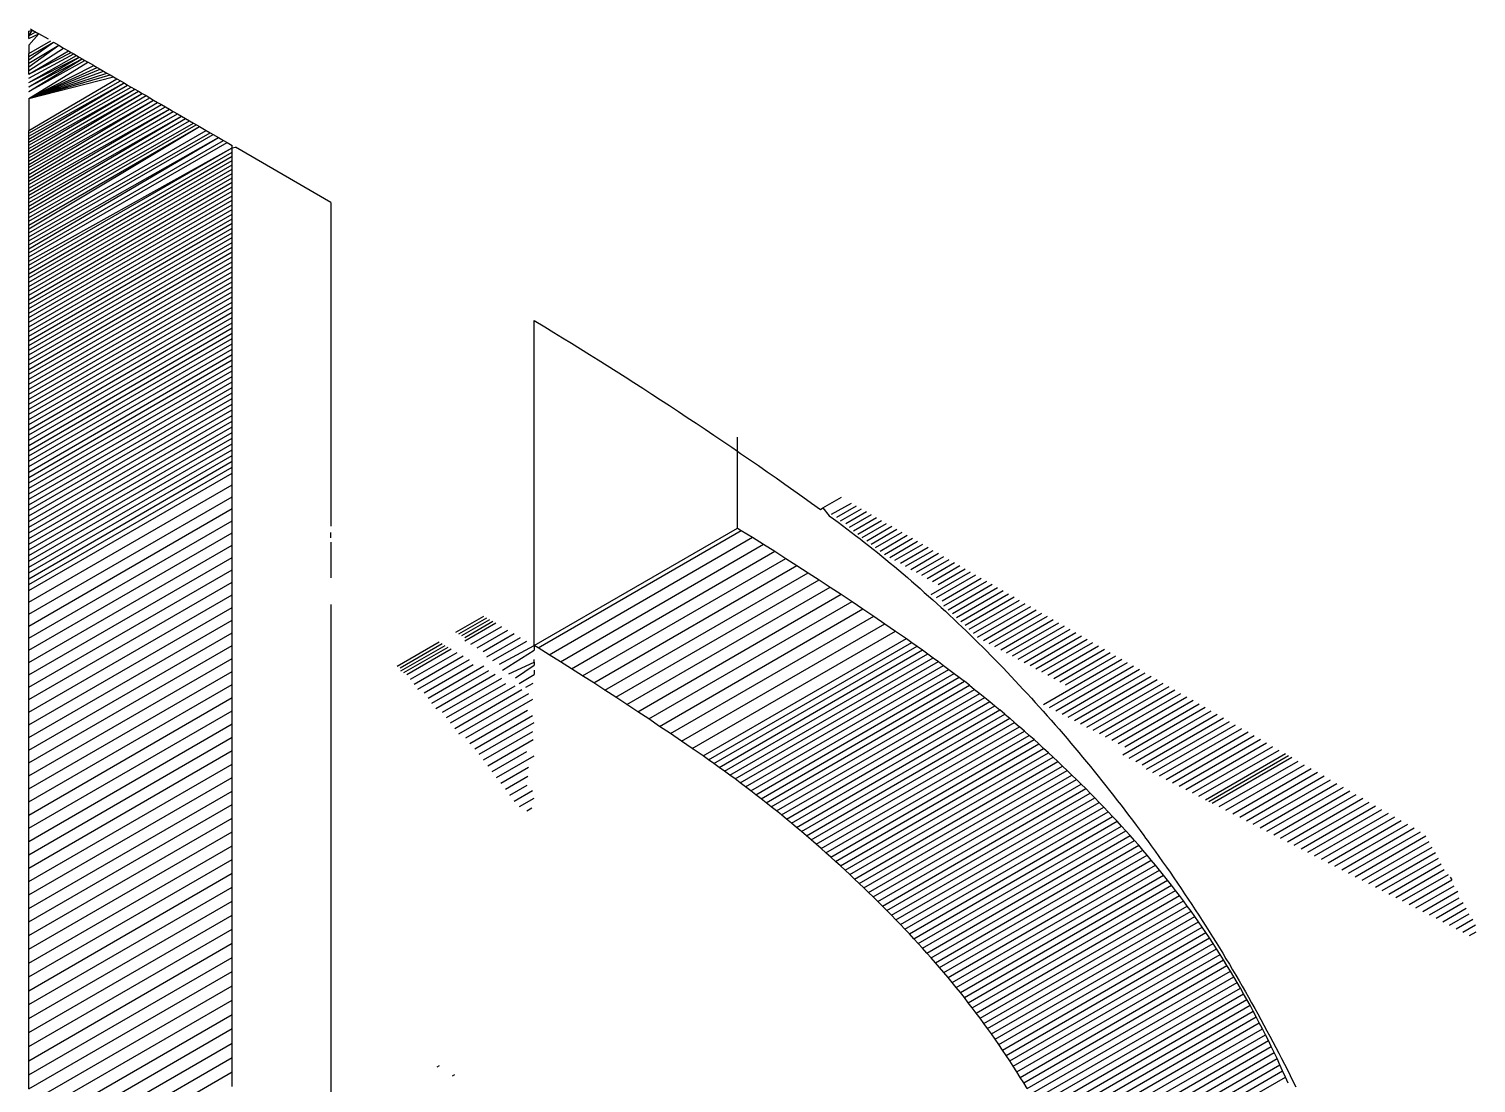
# Model space of a CAD drawing. Header units: millimetres. Extents: x 153 to 4750, y 92 to 3343.
# Drawn here: x 3663.98 to 3679.08, y 2617.83 to 2628.83 of the extents above; entities that cross this region are included whole.
import ezdxf

# ---------------------------------------------------------------- set-up
doc = ezdxf.new("R2010")
doc.units = ezdxf.units.MM

msp = doc.modelspace()

# ---------------------------------------------------------------- linework, layer by layer
for p, q in [((3663.976, 2628.806), (3664.015, 2628.815)), ((3663.976, 2628.756), (3664.015, 2628.815)), ((3663.993, 2628.828), (3664.015, 2628.815)), ((3664.015, 2628.815), (3664.079, 2628.778)), ((3663.976, 2628.756), (3663.976, 2628.806)), ((3663.976, 2628.756), (3664.047, 2628.797)), ((3663.976, 2628.728), (3664.079, 2628.778)), ((3663.976, 2628.658), (3664.079, 2628.778)), ((3663.976, 2628.728), (3663.976, 2628.756)), ((3663.976, 2628.573), (3664.205, 2628.705)), ((3663.976, 2628.541), (3664.232, 2628.689)), ((3663.976, 2628.507), (3664.232, 2628.689)), ((3664.179, 2628.72), (3664.079, 2628.778)), ((3664.232, 2628.689), (3664.289, 2628.657)), ((3663.976, 2628.658), (3663.976, 2628.573)), ((3663.976, 2628.472), (3664.289, 2628.657)), ((3663.976, 2628.434), (3664.289, 2628.657)), ((3663.976, 2628.396), (3664.338, 2628.629)), ((3663.976, 2628.355), (3664.389, 2628.599)), ((3663.976, 2628.355), (3664.416, 2628.583)), ((3663.976, 2628.541), (3663.976, 2628.573)), ((3663.976, 2628.313), (3664.444, 2628.567)), ((3663.976, 2628.269), (3664.472, 2628.551)), ((3663.976, 2628.507), (3663.976, 2628.541)), ((3663.976, 2628.269), (3664.501, 2628.534)), ((3663.976, 2628.223), (3664.501, 2628.534)), ((3663.976, 2628.223), (3664.531, 2628.517)), ((3663.976, 2628.175), (3664.531, 2628.517)), ((3664.289, 2628.657), (3664.338, 2628.629)), ((3664.338, 2628.629), (3664.389, 2628.599)), ((3664.389, 2628.599), (3664.416, 2628.583)), ((3664.416, 2628.583), (3664.444, 2628.567)), ((3664.444, 2628.567), (3664.472, 2628.551)), ((3664.472, 2628.551), (3664.501, 2628.534)), ((3664.501, 2628.534), (3664.531, 2628.517)), ((3664.531, 2628.517), (3664.561, 2628.5)), ((3663.976, 2628.472), (3663.976, 2628.507)), ((3663.976, 2628.175), (3664.561, 2628.5)), ((3663.976, 2628.101), (3664.592, 2628.482)), ((3663.976, 2628.434), (3663.976, 2628.472)), ((3663.976, 2628.101), (3664.655, 2628.445)), ((3663.976, 2628.396), (3663.976, 2628.434)), ((3663.976, 2628.101), (3664.688, 2628.426)), ((3663.976, 2628.101), (3664.721, 2628.407)), ((3663.976, 2628.355), (3663.976, 2628.396)), ((3663.976, 2628.101), (3664.755, 2628.388)), ((3663.976, 2628.101), (3664.789, 2628.368)), ((3664.561, 2628.5), (3664.592, 2628.482)), ((3664.655, 2628.445), (3664.592, 2628.482)), ((3664.655, 2628.445), (3664.688, 2628.426)), ((3664.688, 2628.426), (3664.721, 2628.407)), ((3664.721, 2628.407), (3664.755, 2628.388)), ((3664.755, 2628.388), (3664.789, 2628.368)), ((3664.789, 2628.368), (3664.824, 2628.348)), ((3663.976, 2628.101), (3664.824, 2628.348)), ((3663.976, 2628.101), (3664.86, 2628.327)), ((3663.976, 2627.769), (3664.895, 2628.307)), ((3663.976, 2627.739), (3664.932, 2628.286)), ((3663.976, 2627.708), (3664.969, 2628.264)), ((3663.976, 2627.677), (3664.969, 2628.264)), ((3663.976, 2627.646), (3665.006, 2628.243)), ((3663.976, 2627.614), (3665.044, 2628.221)), ((3664.824, 2628.348), (3664.86, 2628.327)), ((3664.86, 2628.327), (3664.895, 2628.307)), ((3664.895, 2628.307), (3664.932, 2628.286)), ((3664.932, 2628.286), (3664.969, 2628.264)), ((3664.969, 2628.264), (3665.006, 2628.243)), ((3665.006, 2628.243), (3665.044, 2628.221)), ((3665.044, 2628.221), (3665.082, 2628.199)), ((3663.976, 2627.582), (3665.082, 2628.199)), ((3663.976, 2627.549), (3665.082, 2628.199)), ((3663.976, 2627.516), (3665.12, 2628.177)), ((3663.976, 2627.483), (3665.159, 2628.154)), ((3663.976, 2627.449), (3665.159, 2628.154)), ((3663.976, 2627.415), (3665.199, 2628.132)), ((3663.976, 2627.381), (3665.238, 2628.109)), ((3663.976, 2628.101), (3663.976, 2627.769)), ((3663.976, 2627.346), (3665.278, 2628.085)), ((3663.976, 2627.311), (3665.278, 2628.085)), ((3663.976, 2627.276), (3665.319, 2628.062)), ((3665.082, 2628.199), (3665.12, 2628.177)), ((3665.12, 2628.177), (3665.159, 2628.154)), ((3665.159, 2628.154), (3665.199, 2628.132)), ((3665.199, 2628.132), (3665.238, 2628.109)), ((3665.238, 2628.109), (3665.278, 2628.085)), ((3665.278, 2628.085), (3665.319, 2628.062)), ((3665.319, 2628.062), (3665.359, 2628.039)), ((3663.976, 2627.24), (3665.359, 2628.039)), ((3663.976, 2627.204), (3665.401, 2628.015)), ((3663.976, 2627.167), (3665.442, 2627.991)), ((3663.976, 2627.13), (3665.442, 2627.991)), ((3663.976, 2627.093), (3665.483, 2627.967)), ((3663.976, 2627.055), (3665.525, 2627.943)), ((3663.976, 2627.017), (3665.568, 2627.919)), ((3663.976, 2626.979), (3665.568, 2627.919)), ((3665.359, 2628.039), (3665.401, 2628.015)), ((3665.401, 2628.015), (3665.442, 2627.991)), ((3665.442, 2627.991), (3665.483, 2627.967)), ((3665.483, 2627.967), (3665.525, 2627.943)), ((3665.525, 2627.943), (3665.568, 2627.919)), ((3665.568, 2627.919), (3665.61, 2627.894)), ((3663.976, 2626.94), (3665.61, 2627.894)), ((3663.976, 2626.901), (3665.652, 2627.869)), ((3663.976, 2626.862), (3665.695, 2627.845)), ((3663.976, 2626.822), (3665.722, 2627.829)), ((3663.976, 2626.782), (3665.757, 2627.809)), ((3663.976, 2626.741), (3665.757, 2627.809)), ((3663.976, 2627.739), (3663.976, 2627.769)), ((3663.976, 2626.701), (3665.827, 2627.769)), ((3665.61, 2627.894), (3665.652, 2627.869)), ((3665.652, 2627.869), (3665.695, 2627.845)), ((3665.695, 2627.845), (3665.757, 2627.809)), ((3665.757, 2627.809), (3665.827, 2627.769)), ((3665.827, 2627.769), (3665.868, 2627.745)), ((3663.976, 2626.659), (3665.868, 2627.745)), ((3663.976, 2627.708), (3663.976, 2627.739)), ((3663.976, 2626.618), (3665.898, 2627.728)), ((3663.976, 2627.677), (3663.976, 2627.708)), ((3663.976, 2626.576), (3665.956, 2627.694)), ((3663.976, 2626.534), (3665.956, 2627.694)), ((3663.976, 2627.646), (3663.976, 2627.677)), ((3663.976, 2626.492), (3666.008, 2627.664)), ((3663.976, 2627.614), (3663.976, 2627.646)), ((3663.976, 2626.449), (3666.044, 2627.644)), ((3663.976, 2627.582), (3663.976, 2627.614)), ((3665.868, 2627.745), (3665.898, 2627.728)), ((3665.898, 2627.728), (3665.956, 2627.694)), ((3665.956, 2627.694), (3666.008, 2627.664)), ((3666.008, 2627.664), (3666.044, 2627.644)), ((3666.044, 2627.644), (3666.098, 2627.612)), ((3666.098, 2627.587), (3666.098, 2627.612)), ((3663.976, 2626.362), (3666.098, 2627.587)), ((3663.976, 2626.406), (3666.098, 2627.587)), ((3663.976, 2627.549), (3663.976, 2627.582)), ((3663.976, 2627.516), (3663.976, 2627.549)), ((3663.976, 2626.318), (3666.098, 2627.543)), ((3663.976, 2627.483), (3663.976, 2627.516)), ((3663.976, 2626.274), (3666.098, 2627.499)), ((3663.976, 2627.449), (3663.976, 2627.483)), ((3663.976, 2626.23), (3666.098, 2627.455)), ((3666.098, 2627.587), (3666.132, 2627.593)), ((3666.098, 2627.543), (3666.098, 2627.587)), ((3666.098, 2627.499), (3666.098, 2627.543)), ((3666.098, 2627.455), (3666.098, 2627.499)), ((3666.098, 2627.41), (3666.098, 2627.455)), ((3667.128, 2627.018), (3666.132, 2627.593)), ((3663.976, 2627.415), (3663.976, 2627.449)), ((3663.976, 2627.381), (3663.976, 2627.415)), ((3663.976, 2626.185), (3666.098, 2627.41)), ((3663.976, 2627.346), (3663.976, 2627.381)), ((3663.976, 2626.14), (3666.098, 2627.365)), ((3663.976, 2627.311), (3663.976, 2627.346)), ((3663.976, 2626.095), (3666.098, 2627.319)), ((3663.976, 2627.276), (3663.976, 2627.311)), ((3666.098, 2627.365), (3666.098, 2627.41)), ((3666.098, 2627.319), (3666.098, 2627.365)), ((3666.098, 2627.274), (3666.098, 2627.319)), ((3663.976, 2627.24), (3663.976, 2627.276)), ((3663.976, 2626.049), (3666.098, 2627.274)), ((3663.976, 2627.204), (3663.976, 2627.24)), ((3663.976, 2626.003), (3666.098, 2627.228)), ((3663.976, 2627.167), (3663.976, 2627.204)), ((3663.976, 2625.957), (3666.098, 2627.181)), ((3663.976, 2627.13), (3663.976, 2627.167)), ((3666.098, 2627.228), (3666.098, 2627.274)), ((3666.098, 2627.181), (3666.098, 2627.228)), ((3666.098, 2627.135), (3666.098, 2627.181)), ((3663.976, 2625.91), (3666.098, 2627.135)), ((3663.976, 2627.093), (3663.976, 2627.13)), ((3663.976, 2627.055), (3663.976, 2627.093)), ((3663.976, 2625.863), (3666.098, 2627.088)), ((3663.976, 2627.017), (3663.976, 2627.055)), ((3663.976, 2625.816), (3666.098, 2627.041)), ((3663.976, 2626.979), (3663.976, 2627.017)), ((3666.098, 2627.088), (3666.098, 2627.135)), ((3666.098, 2627.041), (3666.098, 2627.088)), ((3666.098, 2626.993), (3666.098, 2627.041)), ((3667.128, 2627.018), (3667.128, 2623.639)), ((3663.976, 2625.768), (3666.098, 2626.993)), ((3663.976, 2626.94), (3663.976, 2626.979)), ((3663.976, 2625.72), (3666.098, 2626.945)), ((3663.976, 2626.901), (3663.976, 2626.94)), ((3663.976, 2626.862), (3663.976, 2626.901)), ((3663.976, 2625.672), (3666.098, 2626.897)), ((3663.976, 2626.822), (3663.976, 2626.862)), ((3663.976, 2625.624), (3666.098, 2626.848)), ((3666.098, 2626.945), (3666.098, 2626.993)), ((3666.098, 2626.897), (3666.098, 2626.945)), ((3666.098, 2626.848), (3666.098, 2626.897)), ((3666.098, 2626.8), (3666.098, 2626.848)), ((3663.976, 2626.782), (3663.976, 2626.822)), ((3663.976, 2625.575), (3666.098, 2626.8)), ((3663.976, 2626.741), (3663.976, 2626.782)), ((3663.976, 2625.526), (3666.098, 2626.751)), ((3663.976, 2626.701), (3663.976, 2626.741)), ((3663.976, 2626.659), (3663.976, 2626.701)), ((3663.976, 2625.476), (3666.098, 2626.701)), ((3666.098, 2626.751), (3666.098, 2626.8)), ((3666.098, 2626.701), (3666.098, 2626.751)), ((3666.098, 2626.651), (3666.098, 2626.701)), ((3663.976, 2626.618), (3663.976, 2626.659)), ((3663.976, 2625.427), (3666.098, 2626.651)), ((3663.976, 2626.576), (3663.976, 2626.618)), ((3663.976, 2625.377), (3666.098, 2626.601)), ((3663.976, 2626.534), (3663.976, 2626.576)), ((3663.976, 2625.326), (3666.098, 2626.551)), ((3666.098, 2626.601), (3666.098, 2626.651)), ((3666.098, 2626.551), (3666.098, 2626.601)), ((3666.098, 2626.501), (3666.098, 2626.551)), ((3663.976, 2626.492), (3663.976, 2626.534)), ((3663.976, 2625.276), (3666.098, 2626.501)), ((3663.976, 2626.449), (3663.976, 2626.492)), ((3663.976, 2625.225), (3666.098, 2626.45)), ((3663.976, 2626.406), (3663.976, 2626.449)), ((3663.976, 2626.362), (3663.976, 2626.406)), ((3663.976, 2625.174), (3666.098, 2626.399)), ((3666.098, 2626.45), (3666.098, 2626.501)), ((3666.098, 2626.399), (3666.098, 2626.45)), ((3666.098, 2626.347), (3666.098, 2626.399)), ((3663.976, 2626.318), (3663.976, 2626.362)), ((3663.976, 2625.122), (3666.098, 2626.347)), ((3663.976, 2626.274), (3663.976, 2626.318)), ((3663.976, 2625.071), (3666.098, 2626.295)), ((3663.976, 2626.23), (3663.976, 2626.274)), ((3663.976, 2625.019), (3666.098, 2626.243)), ((3666.098, 2626.295), (3666.098, 2626.347)), ((3666.098, 2626.243), (3666.098, 2626.295)), ((3666.098, 2626.191), (3666.098, 2626.243)), ((3663.976, 2626.185), (3663.976, 2626.23)), ((3663.976, 2624.966), (3666.098, 2626.191)), ((3663.976, 2626.14), (3663.976, 2626.185)), ((3663.976, 2626.095), (3663.976, 2626.14)), ((3663.976, 2624.914), (3666.098, 2626.139)), ((3663.976, 2626.049), (3663.976, 2626.095)), ((3666.098, 2626.139), (3666.098, 2626.191)), ((3666.098, 2626.086), (3666.098, 2626.139)), ((3663.976, 2624.861), (3666.098, 2626.086)), ((3663.976, 2626.003), (3663.976, 2626.049)), ((3663.976, 2624.808), (3666.098, 2626.033)), ((3663.976, 2625.957), (3663.976, 2626.003)), ((3663.976, 2624.754), (3666.098, 2625.979)), ((3663.976, 2625.91), (3663.976, 2625.957)), ((3666.098, 2626.033), (3666.098, 2626.086)), ((3666.098, 2625.979), (3666.098, 2626.033)), ((3666.098, 2625.925), (3666.098, 2625.979)), ((3663.976, 2624.701), (3666.098, 2625.925)), ((3663.976, 2625.863), (3663.976, 2625.91)), ((3663.976, 2624.647), (3666.098, 2625.872)), ((3663.976, 2625.816), (3663.976, 2625.863)), ((3663.976, 2624.593), (3666.098, 2625.817)), ((3663.976, 2625.768), (3663.976, 2625.816)), ((3666.098, 2625.872), (3666.098, 2625.925)), ((3666.098, 2625.817), (3666.098, 2625.872)), ((3666.098, 2625.763), (3666.098, 2625.817)), ((3663.976, 2625.72), (3663.976, 2625.768)), ((3663.976, 2624.538), (3666.098, 2625.763)), ((3663.976, 2625.672), (3663.976, 2625.72)), ((3663.976, 2624.483), (3666.098, 2625.708)), ((3663.976, 2625.624), (3663.976, 2625.672)), ((3663.976, 2624.428), (3666.098, 2625.653)), ((3666.098, 2625.708), (3666.098, 2625.763)), ((3666.098, 2625.653), (3666.098, 2625.708)), ((3666.098, 2625.598), (3666.098, 2625.653)), ((3669.249, 2625.786), (3669.359, 2625.719)), ((3669.249, 2622.396), (3669.249, 2625.786)), ((3669.359, 2625.719), (3669.453, 2625.662)), ((3669.453, 2625.662), (3669.546, 2625.605)), ((3663.976, 2625.575), (3663.976, 2625.624)), ((3663.976, 2624.373), (3666.098, 2625.598)), ((3663.976, 2625.526), (3663.976, 2625.575)), ((3663.976, 2624.317), (3666.098, 2625.542)), ((3663.976, 2625.476), (3663.976, 2625.526)), ((3666.098, 2625.542), (3666.098, 2625.598)), ((3666.098, 2625.486), (3666.098, 2625.542)), ((3669.546, 2625.605), (3669.639, 2625.548)), ((3669.639, 2625.548), (3669.732, 2625.491)), ((3669.732, 2625.491), (3669.825, 2625.433)), ((3663.976, 2624.262), (3666.098, 2625.486)), ((3663.976, 2625.427), (3663.976, 2625.476)), ((3663.976, 2624.205), (3666.098, 2625.43)), ((3663.976, 2625.377), (3663.976, 2625.427)), ((3663.976, 2625.326), (3663.976, 2625.377)), ((3663.976, 2624.149), (3666.098, 2625.374)), ((3666.098, 2625.43), (3666.098, 2625.486)), ((3666.098, 2625.374), (3666.098, 2625.43)), ((3666.098, 2625.317), (3666.098, 2625.374)), ((3669.825, 2625.433), (3669.918, 2625.375)), ((3669.918, 2625.375), (3670.011, 2625.316)), ((3663.976, 2625.276), (3663.976, 2625.326)), ((3663.976, 2624.092), (3666.098, 2625.317)), ((3663.976, 2625.225), (3663.976, 2625.276)), ((3663.976, 2624.036), (3666.098, 2625.26)), ((3663.976, 2625.174), (3663.976, 2625.225)), ((3663.976, 2623.978), (3666.098, 2625.203)), ((3666.098, 2625.26), (3666.098, 2625.317)), ((3666.098, 2625.203), (3666.098, 2625.26)), ((3666.098, 2625.146), (3666.098, 2625.203)), ((3670.011, 2625.316), (3670.104, 2625.257)), ((3670.104, 2625.257), (3670.197, 2625.198)), ((3670.197, 2625.198), (3670.29, 2625.139)), ((3663.976, 2625.122), (3663.976, 2625.174)), ((3663.976, 2623.921), (3666.098, 2625.146)), ((3663.976, 2625.071), (3663.976, 2625.122)), ((3663.976, 2623.863), (3666.098, 2625.088)), ((3663.976, 2625.019), (3663.976, 2625.071)), ((3666.098, 2625.088), (3666.098, 2625.146)), ((3666.098, 2625.03), (3666.098, 2625.088)), ((3670.29, 2625.139), (3670.383, 2625.079)), ((3670.383, 2625.079), (3670.475, 2625.019)), ((3663.976, 2623.806), (3666.098, 2625.03)), ((3663.976, 2624.966), (3663.976, 2625.019)), ((3663.976, 2623.747), (3666.098, 2624.972)), ((3663.976, 2624.914), (3663.976, 2624.966)), ((3663.976, 2624.861), (3663.976, 2624.914)), ((3663.976, 2623.689), (3666.098, 2624.914)), ((3666.098, 2624.972), (3666.098, 2625.03)), ((3666.098, 2624.914), (3666.098, 2624.972)), ((3666.098, 2624.855), (3666.098, 2624.914)), ((3670.475, 2625.019), (3670.568, 2624.959)), ((3670.568, 2624.959), (3670.661, 2624.898)), ((3670.661, 2624.898), (3670.754, 2624.837)), ((3663.976, 2624.808), (3663.976, 2624.861)), ((3663.976, 2623.63), (3666.098, 2624.855)), ((3663.976, 2624.754), (3663.976, 2624.808)), ((3663.976, 2623.572), (3666.098, 2624.796)), ((3663.976, 2624.701), (3663.976, 2624.754)), ((3663.976, 2623.512), (3666.098, 2624.737)), ((3666.098, 2624.796), (3666.098, 2624.855)), ((3666.098, 2624.737), (3666.098, 2624.796)), ((3666.098, 2624.678), (3666.098, 2624.737)), ((3670.754, 2624.837), (3670.847, 2624.775)), ((3670.847, 2624.775), (3670.939, 2624.714)), ((3663.976, 2624.647), (3663.976, 2624.701)), ((3663.976, 2623.453), (3666.098, 2624.678)), ((3663.976, 2624.593), (3663.976, 2624.647)), ((3663.976, 2623.394), (3666.098, 2624.618)), ((3663.976, 2624.538), (3663.976, 2624.593)), ((3666.098, 2624.618), (3666.098, 2624.678)), ((3666.098, 2624.558), (3666.098, 2624.618)), ((3670.939, 2624.714), (3671.032, 2624.652)), ((3671.032, 2624.652), (3671.125, 2624.589)), ((3671.125, 2624.589), (3671.218, 2624.527)), ((3663.976, 2623.334), (3666.098, 2624.558)), ((3663.976, 2624.483), (3663.976, 2624.538)), ((3663.976, 2623.274), (3666.098, 2624.498)), ((3663.976, 2624.428), (3663.976, 2624.483)), ((3663.976, 2623.213), (3666.098, 2624.438)), ((3666.098, 2624.498), (3666.098, 2624.558)), ((3666.098, 2624.438), (3666.098, 2624.498)), ((3666.098, 2624.378), (3666.098, 2624.438)), ((3671.218, 2624.527), (3671.31, 2624.464)), ((3671.31, 2624.464), (3671.37, 2624.423)), ((3671.37, 2624.423), (3671.37, 2624.568)), ((3663.976, 2624.373), (3663.976, 2624.428)), ((3663.976, 2623.153), (3666.098, 2624.378)), ((3663.976, 2624.317), (3663.976, 2624.373)), ((3663.976, 2624.262), (3663.976, 2624.317)), ((3663.976, 2623.092), (3666.098, 2624.317)), ((3666.098, 2624.317), (3666.098, 2624.378)), ((3666.098, 2624.256), (3666.098, 2624.317)), ((3671.37, 2624.423), (3671.403, 2624.4)), ((3671.37, 2623.621), (3671.37, 2624.423)), ((3671.403, 2624.4), (3671.496, 2624.337)), ((3671.496, 2624.337), (3671.588, 2624.273)), ((3663.976, 2624.205), (3663.976, 2624.262)), ((3663.976, 2623.031), (3666.098, 2624.256)), ((3663.976, 2624.149), (3663.976, 2624.205)), ((3663.976, 2622.97), (3666.098, 2624.195)), ((3663.976, 2624.092), (3663.976, 2624.149)), ((3666.098, 2624.195), (3666.098, 2624.256)), ((3666.098, 2624.072), (3666.098, 2624.195)), ((3671.588, 2624.273), (3671.681, 2624.208)), ((3671.681, 2624.208), (3671.773, 2624.144)), ((3671.773, 2624.144), (3671.866, 2624.079)), ((3663.976, 2624.036), (3663.976, 2624.092)), ((3663.976, 2622.847), (3666.098, 2624.072)), ((3663.976, 2623.978), (3663.976, 2624.036)), ((3663.976, 2623.921), (3663.976, 2623.978)), ((3666.098, 2623.948), (3666.098, 2624.072)), ((3671.866, 2624.079), (3671.958, 2624.013)), ((3671.958, 2624.013), (3672.051, 2623.948)), ((3663.976, 2622.723), (3666.098, 2623.948)), ((3663.976, 2623.863), (3663.976, 2623.921)), ((3663.976, 2623.806), (3663.976, 2623.863)), ((3666.098, 2623.823), (3666.098, 2623.948)), ((3672.051, 2623.948), (3672.143, 2623.882)), ((3672.143, 2623.882), (3672.236, 2623.816)), ((3672.236, 2623.816), (3672.26, 2623.83)), ((3672.26, 2623.83), (3672.455, 2623.942)), ((3672.26, 2623.83), (3672.328, 2623.749)), ((3672.353, 2623.764), (3672.559, 2623.882)), ((3672.406, 2623.734), (3672.611, 2623.852)), ((3663.976, 2622.598), (3666.098, 2623.823)), ((3663.976, 2623.747), (3663.976, 2623.806)), ((3663.976, 2623.689), (3663.976, 2623.747)), ((3663.976, 2622.472), (3666.098, 2623.697)), ((3663.976, 2623.63), (3663.976, 2623.689)), ((3666.098, 2623.697), (3666.098, 2623.823)), ((3666.098, 2623.57), (3666.098, 2623.697)), ((3672.328, 2623.749), (3672.374, 2623.716)), ((3672.374, 2623.716), (3672.42, 2623.682)), ((3672.42, 2623.682), (3672.466, 2623.648)), ((3672.446, 2623.697), (3672.663, 2623.822)), ((3672.5, 2623.667), (3672.716, 2623.792)), ((3672.54, 2623.63), (3672.768, 2623.761)), ((3672.58, 2623.592), (3672.821, 2623.731)), ((3672.627, 2623.557), (3672.874, 2623.7)), ((3663.976, 2623.572), (3663.976, 2623.63)), ((3663.976, 2623.512), (3663.976, 2623.572)), ((3663.976, 2622.346), (3666.098, 2623.57)), ((3666.098, 2623.443), (3666.098, 2623.57)), ((3667.128, 2623.519), (3667.128, 2623.574)), ((3669.249, 2622.396), (3671.37, 2623.621)), ((3669.289, 2622.371), (3671.41, 2623.596)), ((3671.37, 2623.621), (3671.41, 2623.596)), ((3671.41, 2623.596), (3671.527, 2623.524)), ((3672.466, 2623.648), (3672.512, 2623.613)), ((3672.512, 2623.613), (3672.557, 2623.578)), ((3672.557, 2623.578), (3672.603, 2623.544)), ((3672.603, 2623.544), (3672.649, 2623.508)), ((3672.673, 2623.523), (3672.927, 2623.669)), ((3672.719, 2623.488), (3672.981, 2623.639)), ((3672.766, 2623.452), (3673.034, 2623.608)), ((3672.812, 2623.417), (3673.088, 2623.577)), ((3672.858, 2623.381), (3673.142, 2623.545)), ((3663.976, 2623.453), (3663.976, 2623.512)), ((3663.976, 2623.394), (3663.976, 2623.453)), ((3663.976, 2622.218), (3666.098, 2623.443)), ((3663.976, 2623.334), (3663.976, 2623.394)), ((3666.098, 2623.315), (3666.098, 2623.443)), ((3667.128, 2623.473), (3667.128, 2623.103)), ((3669.405, 2622.299), (3671.527, 2623.524)), ((3669.522, 2622.226), (3671.643, 2623.451)), ((3669.638, 2622.153), (3671.76, 2623.378)), ((3671.527, 2623.524), (3671.643, 2623.451)), ((3671.643, 2623.451), (3671.76, 2623.378)), ((3671.76, 2623.378), (3671.876, 2623.304)), ((3672.649, 2623.508), (3672.694, 2623.473)), ((3672.694, 2623.473), (3672.739, 2623.437)), ((3672.739, 2623.437), (3672.785, 2623.401)), ((3672.785, 2623.401), (3672.83, 2623.365)), ((3672.904, 2623.345), (3673.196, 2623.514)), ((3672.959, 2623.315), (3673.25, 2623.483)), ((3673.014, 2623.284), (3673.305, 2623.452)), ((3673.07, 2623.253), (3673.359, 2623.42)), ((3673.125, 2623.222), (3673.414, 2623.388)), ((3663.976, 2623.274), (3663.976, 2623.334)), ((3663.976, 2622.09), (3666.098, 2623.315)), ((3663.976, 2623.213), (3663.976, 2623.274)), ((3666.098, 2623.185), (3666.098, 2623.315)), ((3669.754, 2622.079), (3671.876, 2623.304)), ((3669.87, 2622.005), (3671.991, 2623.23)), ((3671.876, 2623.304), (3671.991, 2623.23)), ((3671.991, 2623.23), (3672.107, 2623.155)), ((3672.83, 2623.365), (3672.875, 2623.329)), ((3672.875, 2623.329), (3672.92, 2623.292)), ((3672.92, 2623.292), (3672.965, 2623.255)), ((3672.965, 2623.255), (3673.009, 2623.218)), ((3673.181, 2623.19), (3673.469, 2623.357)), ((3673.237, 2623.159), (3673.524, 2623.325)), ((3673.293, 2623.128), (3673.579, 2623.293)), ((3673.35, 2623.096), (3673.635, 2623.261)), ((3673.406, 2623.064), (3673.691, 2623.229)), ((3663.976, 2623.153), (3663.976, 2623.213)), ((3663.976, 2621.961), (3666.098, 2623.185)), ((3663.976, 2623.092), (3663.976, 2623.153)), ((3663.976, 2623.031), (3663.976, 2623.092)), ((3666.098, 2623.055), (3666.098, 2623.185)), ((3669.985, 2621.931), (3672.107, 2623.155)), ((3670.1, 2621.856), (3672.222, 2623.081)), ((3672.107, 2623.155), (3672.222, 2623.081)), ((3672.222, 2623.081), (3672.337, 2623.005)), ((3673.009, 2623.218), (3673.054, 2623.181)), ((3673.054, 2623.181), (3673.099, 2623.143)), ((3673.099, 2623.143), (3673.143, 2623.105)), ((3673.143, 2623.105), (3673.188, 2623.067)), ((3673.391, 2622.926), (3673.803, 2623.164)), ((3673.448, 2622.895), (3673.859, 2623.132)), ((3673.463, 2623.033), (3673.746, 2623.196)), ((3673.506, 2622.863), (3673.915, 2623.099)), ((3663.976, 2621.831), (3666.098, 2623.055)), ((3663.976, 2622.97), (3663.976, 2623.031)), ((3663.976, 2622.847), (3663.976, 2622.97)), ((3663.976, 2621.7), (3666.098, 2622.925)), ((3666.098, 2622.925), (3666.098, 2623.055)), ((3666.098, 2622.793), (3666.098, 2622.925)), ((3670.215, 2621.781), (3672.337, 2623.005)), ((3670.33, 2621.705), (3672.451, 2622.93)), ((3672.337, 2623.005), (3672.451, 2622.93)), ((3672.451, 2622.93), (3672.566, 2622.854)), ((3673.188, 2623.067), (3673.232, 2623.028)), ((3673.232, 2623.028), (3673.276, 2622.989)), ((3673.276, 2622.989), (3673.32, 2622.95)), ((3673.32, 2622.95), (3673.364, 2622.911)), ((3673.524, 2622.808), (3673.972, 2623.066)), ((3673.569, 2622.768), (3674.028, 2623.034)), ((3673.613, 2622.728), (3674.085, 2623.001)), ((3673.657, 2622.688), (3674.142, 2622.968)), ((3673.701, 2622.647), (3674.2, 2622.935)), ((3663.976, 2622.723), (3663.976, 2622.847)), ((3663.976, 2621.569), (3666.098, 2622.793)), ((3666.098, 2622.661), (3666.098, 2622.793)), ((3667.128, 2622.823), (3667.128, 2612.838)), ((3670.444, 2621.629), (3672.566, 2622.854)), ((3670.558, 2621.552), (3672.68, 2622.777)), ((3672.566, 2622.854), (3672.68, 2622.777)), ((3672.68, 2622.777), (3672.793, 2622.7)), ((3673.364, 2622.911), (3673.408, 2622.872)), ((3673.408, 2622.872), (3673.452, 2622.832)), ((3673.452, 2622.832), (3673.496, 2622.792)), ((3673.496, 2622.792), (3673.54, 2622.752)), ((3673.745, 2622.606), (3674.257, 2622.902)), ((3673.789, 2622.565), (3674.315, 2622.868)), ((3673.833, 2622.524), (3674.372, 2622.835)), ((3673.876, 2622.482), (3674.43, 2622.802)), ((3663.976, 2622.598), (3663.976, 2622.723)), ((3663.976, 2621.436), (3666.098, 2622.661)), ((3666.098, 2622.528), (3666.098, 2622.661)), ((3668.432, 2622.533), (3668.725, 2622.703)), ((3668.462, 2622.516), (3668.756, 2622.685)), ((3668.493, 2622.498), (3668.786, 2622.667)), ((3668.524, 2622.479), (3668.817, 2622.649)), ((3668.526, 2622.445), (3668.848, 2622.631)), ((3670.672, 2621.476), (3672.793, 2622.7)), ((3670.786, 2621.398), (3672.907, 2622.623)), ((3672.793, 2622.7), (3672.907, 2622.623)), ((3672.907, 2622.623), (3673.02, 2622.546)), ((3673.54, 2622.752), (3673.583, 2622.711)), ((3673.583, 2622.711), (3673.627, 2622.67)), ((3673.627, 2622.67), (3673.67, 2622.629)), ((3673.67, 2622.629), (3673.714, 2622.588)), ((3673.936, 2622.449), (3674.488, 2622.768)), ((3673.997, 2622.417), (3674.547, 2622.734)), ((3674.057, 2622.384), (3674.605, 2622.701)), ((3674.118, 2622.351), (3674.664, 2622.667)), ((3674.178, 2622.319), (3674.723, 2622.633)), ((3663.976, 2622.472), (3663.976, 2622.598)), ((3663.976, 2621.303), (3666.098, 2622.528)), ((3663.976, 2622.346), (3663.976, 2622.472)), ((3666.098, 2622.394), (3666.098, 2622.528)), ((3668.589, 2622.408), (3668.911, 2622.594)), ((3668.653, 2622.371), (3668.975, 2622.556)), ((3668.718, 2622.333), (3669.04, 2622.519)), ((3668.753, 2622.277), (3669.105, 2622.48)), ((3670.899, 2621.321), (3673.02, 2622.546)), ((3673.02, 2622.546), (3673.133, 2622.467)), ((3673.714, 2622.588), (3673.757, 2622.547)), ((3673.757, 2622.547), (3673.8, 2622.505)), ((3673.8, 2622.505), (3673.843, 2622.463)), ((3674.239, 2622.286), (3674.782, 2622.599)), ((3674.3, 2622.253), (3674.841, 2622.565)), ((3674.362, 2622.219), (3674.9, 2622.53)), ((3674.423, 2622.186), (3674.96, 2622.496)), ((3663.976, 2621.17), (3666.098, 2622.394)), ((3663.976, 2622.218), (3663.976, 2622.346)), ((3666.098, 2622.26), (3666.098, 2622.394)), ((3667.819, 2622.18), (3668.257, 2622.432)), ((3667.85, 2622.162), (3668.288, 2622.415)), ((3667.856, 2622.13), (3668.319, 2622.397)), ((3667.887, 2622.112), (3668.35, 2622.379)), ((3667.919, 2622.094), (3668.381, 2622.361)), ((3667.957, 2622.043), (3668.445, 2622.324)), ((3668.819, 2622.239), (3669.171, 2622.442)), ((3668.886, 2622.2), (3669.249, 2622.396)), ((3668.917, 2622.139), (3669.249, 2622.348)), ((3669.289, 2622.371), (3669.249, 2622.396)), ((3669.249, 2622.396), (3669.249, 2622.348)), ((3669.405, 2622.299), (3669.289, 2622.371)), ((3671.012, 2621.243), (3673.133, 2622.467)), ((3671.068, 2621.203), (3673.189, 2622.428)), ((3671.124, 2621.164), (3673.245, 2622.389)), ((3671.18, 2621.124), (3673.301, 2622.349)), ((3673.133, 2622.467), (3673.189, 2622.428)), ((3673.189, 2622.428), (3673.245, 2622.389)), ((3673.245, 2622.389), (3673.301, 2622.349)), ((3673.301, 2622.349), (3673.356, 2622.309)), ((3673.843, 2622.463), (3673.886, 2622.42)), ((3673.886, 2622.42), (3673.929, 2622.378)), ((3673.929, 2622.378), (3673.972, 2622.335)), ((3673.972, 2622.335), (3674.015, 2622.292)), ((3674.485, 2622.153), (3675.019, 2622.462)), ((3674.546, 2622.119), (3675.079, 2622.427)), ((3674.608, 2622.086), (3675.139, 2622.392)), ((3674.671, 2622.052), (3675.199, 2622.358)), ((3674.733, 2622.018), (3675.26, 2622.323)), ((3663.976, 2621.035), (3666.098, 2622.26)), ((3663.976, 2622.09), (3663.976, 2622.218)), ((3666.098, 2622.125), (3666.098, 2622.26)), ((3667.996, 2621.991), (3668.509, 2622.287)), ((3668.035, 2621.939), (3668.574, 2622.25)), ((3668.101, 2621.901), (3668.613, 2622.197)), ((3668.141, 2621.847), (3668.725, 2622.184)), ((3668.986, 2622.1), (3669.249, 2622.223)), ((3669.054, 2622.059), (3669.249, 2622.19)), ((3669.249, 2622.223), (3669.249, 2622.251)), ((3669.249, 2622.223), (3669.249, 2622.19)), ((3669.522, 2622.226), (3669.405, 2622.299)), ((3669.638, 2622.153), (3669.522, 2622.226)), ((3671.235, 2621.084), (3673.356, 2622.309)), ((3671.29, 2621.044), (3673.412, 2622.268)), ((3671.345, 2621.003), (3673.467, 2622.228)), ((3671.4, 2620.962), (3673.521, 2622.187)), ((3673.356, 2622.309), (3673.412, 2622.268)), ((3673.412, 2622.268), (3673.467, 2622.228)), ((3673.467, 2622.228), (3673.521, 2622.187)), ((3673.521, 2622.187), (3673.576, 2622.146)), ((3674.015, 2622.292), (3674.057, 2622.249)), ((3674.057, 2622.249), (3674.1, 2622.205)), ((3674.1, 2622.205), (3674.142, 2622.161)), ((3674.564, 2621.781), (3675.381, 2622.253)), ((3674.628, 2621.747), (3675.442, 2622.217)), ((3674.692, 2621.714), (3675.503, 2622.182)), ((3674.795, 2621.985), (3675.32, 2622.288)), ((3663.976, 2620.9), (3666.098, 2622.125)), ((3663.976, 2621.961), (3663.976, 2622.09)), ((3666.098, 2621.989), (3666.098, 2622.125)), ((3668.182, 2621.793), (3668.774, 2622.135)), ((3668.224, 2621.739), (3668.842, 2622.096)), ((3668.292, 2621.699), (3668.911, 2622.056)), ((3669.091, 2622), (3669.249, 2622.093)), ((3669.249, 2622.139), (3669.249, 2622.093)), ((3669.754, 2622.079), (3669.638, 2622.153)), ((3669.87, 2622.005), (3669.754, 2622.079)), ((3671.455, 2620.922), (3673.576, 2622.146)), ((3671.509, 2620.88), (3673.63, 2622.105)), ((3671.563, 2620.839), (3673.684, 2622.064)), ((3671.617, 2620.797), (3673.738, 2622.022)), ((3673.576, 2622.146), (3673.63, 2622.105)), ((3673.63, 2622.105), (3673.684, 2622.064)), ((3673.684, 2622.064), (3673.738, 2622.022)), ((3673.791, 2621.98), (3673.738, 2622.022)), ((3674.142, 2622.161), (3674.185, 2622.117)), ((3674.185, 2622.117), (3674.227, 2622.073)), ((3674.227, 2622.073), (3674.269, 2622.028)), ((3674.269, 2622.028), (3674.311, 2621.983)), ((3674.757, 2621.68), (3675.565, 2622.147)), ((3674.821, 2621.647), (3675.626, 2622.111)), ((3674.886, 2621.613), (3675.688, 2622.076)), ((3674.951, 2621.579), (3675.749, 2622.04)), ((3663.976, 2620.764), (3666.098, 2621.989)), ((3663.976, 2621.831), (3663.976, 2621.961)), ((3666.098, 2621.852), (3666.098, 2621.989)), ((3668.334, 2621.644), (3668.952, 2622)), ((3668.377, 2621.588), (3669.051, 2621.976)), ((3668.42, 2621.531), (3669.121, 2621.936)), ((3668.464, 2621.474), (3669.193, 2621.895)), ((3669.161, 2621.959), (3669.237, 2622.002)), ((3669.985, 2621.931), (3669.87, 2622.005)), ((3670.1, 2621.856), (3669.985, 2621.931)), ((3671.67, 2620.755), (3673.791, 2621.98)), ((3671.723, 2620.713), (3673.845, 2621.938)), ((3671.776, 2620.671), (3673.898, 2621.895)), ((3673.791, 2621.98), (3673.845, 2621.938)), ((3673.845, 2621.938), (3673.898, 2621.895)), ((3673.898, 2621.895), (3673.951, 2621.853)), ((3674.311, 2621.983), (3674.353, 2621.938)), ((3674.353, 2621.938), (3674.395, 2621.893)), ((3674.395, 2621.893), (3674.437, 2621.847)), ((3675.016, 2621.545), (3675.811, 2622.004)), ((3675.081, 2621.511), (3675.874, 2621.968)), ((3675.147, 2621.477), (3675.936, 2621.932)), ((3675.212, 2621.443), (3675.998, 2621.896)), ((3663.976, 2620.627), (3666.098, 2621.852)), ((3663.976, 2621.7), (3663.976, 2621.831)), ((3663.976, 2620.49), (3666.098, 2621.715)), ((3666.098, 2621.715), (3666.098, 2621.852)), ((3666.098, 2621.577), (3666.098, 2621.715)), ((3668.535, 2621.432), (3669.234, 2621.836)), ((3668.579, 2621.374), (3669.178, 2621.72)), ((3670.215, 2621.781), (3670.1, 2621.856)), ((3670.33, 2621.705), (3670.215, 2621.781)), ((3671.829, 2620.628), (3673.951, 2621.853)), ((3671.882, 2620.585), (3674.003, 2621.81)), ((3671.934, 2620.542), (3674.056, 2621.767)), ((3671.986, 2620.498), (3674.108, 2621.723)), ((3673.951, 2621.853), (3674.003, 2621.81)), ((3674.003, 2621.81), (3674.056, 2621.767)), ((3674.056, 2621.767), (3674.108, 2621.723)), ((3674.159, 2621.68), (3674.108, 2621.723)), ((3674.437, 2621.847), (3674.478, 2621.802)), ((3674.478, 2621.802), (3674.52, 2621.755)), ((3674.52, 2621.755), (3674.562, 2621.709)), ((3675.278, 2621.408), (3676.061, 2621.86)), ((3675.344, 2621.374), (3676.124, 2621.824)), ((3675.392, 2621.255), (3676.25, 2621.751)), ((3675.411, 2621.339), (3676.187, 2621.787)), ((3675.459, 2621.221), (3676.314, 2621.714)), ((3663.976, 2621.569), (3663.976, 2621.7)), ((3663.976, 2620.352), (3666.098, 2621.577)), ((3663.976, 2621.436), (3663.976, 2621.569)), ((3666.098, 2621.438), (3666.098, 2621.577)), ((3668.63, 2621.319), (3669.231, 2621.666)), ((3668.675, 2621.26), (3669.248, 2621.591)), ((3670.444, 2621.629), (3670.33, 2621.705)), ((3670.558, 2621.552), (3670.444, 2621.629)), ((3672.038, 2620.455), (3674.159, 2621.68)), ((3672.09, 2620.411), (3674.211, 2621.636)), ((3672.141, 2620.367), (3674.262, 2621.592)), ((3674.159, 2621.68), (3674.211, 2621.636)), ((3674.211, 2621.636), (3674.262, 2621.592)), ((3674.262, 2621.592), (3674.314, 2621.547)), ((3674.562, 2621.709), (3674.603, 2621.662)), ((3674.603, 2621.662), (3674.644, 2621.616)), ((3674.644, 2621.616), (3674.686, 2621.568)), ((3674.686, 2621.568), (3674.727, 2621.521)), ((3675.526, 2621.186), (3676.377, 2621.678)), ((3675.593, 2621.151), (3676.441, 2621.641)), ((3675.639, 2621.104), (3676.505, 2621.604)), ((3675.706, 2621.069), (3676.569, 2621.567)), ((3663.976, 2620.213), (3666.098, 2621.438)), ((3663.976, 2621.303), (3663.976, 2621.436)), ((3666.098, 2621.299), (3666.098, 2621.438)), ((3668.72, 2621.201), (3669.234, 2621.497)), ((3668.765, 2621.141), (3669.238, 2621.414)), ((3670.672, 2621.476), (3670.558, 2621.552)), ((3670.786, 2621.398), (3670.672, 2621.476)), ((3672.192, 2620.323), (3674.314, 2621.547)), ((3672.243, 2620.278), (3674.364, 2621.503)), ((3672.294, 2620.233), (3674.415, 2621.458)), ((3672.344, 2620.188), (3674.465, 2621.413)), ((3674.364, 2621.503), (3674.314, 2621.547)), ((3674.415, 2621.458), (3674.364, 2621.503)), ((3674.465, 2621.413), (3674.415, 2621.458)), ((3674.516, 2621.368), (3674.465, 2621.413)), ((3674.727, 2621.521), (3674.768, 2621.473)), ((3674.768, 2621.473), (3674.809, 2621.425)), ((3674.809, 2621.425), (3674.85, 2621.377)), ((3675.774, 2621.034), (3676.633, 2621.53)), ((3675.843, 2620.999), (3676.698, 2621.493)), ((3675.911, 2620.964), (3676.762, 2621.455)), ((3675.979, 2620.929), (3676.827, 2621.418)), ((3663.976, 2621.17), (3663.976, 2621.303)), ((3663.976, 2620.074), (3666.098, 2621.299)), ((3666.098, 2621.159), (3666.098, 2621.299)), ((3668.811, 2621.081), (3669.172, 2621.289)), ((3670.899, 2621.321), (3670.786, 2621.398)), ((3671.012, 2621.243), (3670.899, 2621.321)), ((3672.394, 2620.143), (3674.516, 2621.368)), ((3672.444, 2620.097), (3674.565, 2621.322)), ((3672.494, 2620.052), (3674.615, 2621.276)), ((3674.565, 2621.322), (3674.516, 2621.368)), ((3674.615, 2621.276), (3674.565, 2621.322)), ((3674.665, 2621.23), (3674.615, 2621.276)), ((3674.85, 2621.377), (3674.891, 2621.329)), ((3674.891, 2621.329), (3674.931, 2621.28)), ((3674.931, 2621.28), (3674.972, 2621.231)), ((3676.048, 2620.893), (3676.892, 2621.38)), ((3676.117, 2620.858), (3676.957, 2621.343)), ((3676.186, 2620.822), (3677.022, 2621.305)), ((3676.255, 2620.787), (3677.088, 2621.267)), ((3663.976, 2621.035), (3663.976, 2621.17)), ((3663.976, 2619.934), (3666.098, 2621.159)), ((3666.098, 2621.018), (3666.098, 2621.159)), ((3668.856, 2621.02), (3669.247, 2621.246)), ((3668.902, 2620.959), (3669.19, 2621.125)), ((3671.068, 2621.203), (3671.012, 2621.243)), ((3671.124, 2621.164), (3671.068, 2621.203)), ((3671.18, 2621.124), (3671.124, 2621.164)), ((3671.235, 2621.084), (3671.18, 2621.124)), ((3672.543, 2620.006), (3674.665, 2621.23)), ((3672.592, 2619.959), (3674.714, 2621.184)), ((3672.641, 2619.913), (3674.763, 2621.138)), ((3674.714, 2621.184), (3674.665, 2621.23)), ((3674.763, 2621.138), (3674.714, 2621.184)), ((3674.811, 2621.091), (3674.763, 2621.138)), ((3674.972, 2621.231), (3675.012, 2621.182)), ((3675.012, 2621.182), (3675.053, 2621.133)), ((3675.053, 2621.133), (3675.093, 2621.083)), ((3676.29, 2620.769), (3677.121, 2621.248)), ((3676.325, 2620.751), (3677.154, 2621.229)), ((3676.397, 2620.714), (3677.221, 2621.19)), ((3676.468, 2620.677), (3677.289, 2621.151)), ((3676.539, 2620.64), (3677.356, 2621.112)), ((3663.976, 2620.9), (3663.976, 2621.035)), ((3663.976, 2619.794), (3666.098, 2621.018)), ((3666.098, 2620.877), (3666.098, 2621.018)), ((3668.948, 2620.897), (3669.183, 2621.033)), ((3671.29, 2621.044), (3671.235, 2621.084)), ((3671.345, 2621.003), (3671.29, 2621.044)), ((3671.4, 2620.962), (3671.345, 2621.003)), ((3671.455, 2620.922), (3671.4, 2620.962)), ((3672.69, 2619.866), (3674.811, 2621.091)), ((3672.739, 2619.819), (3674.86, 2621.044)), ((3672.787, 2619.772), (3674.908, 2620.997)), ((3674.86, 2621.044), (3674.811, 2621.091)), ((3674.908, 2620.997), (3674.86, 2621.044)), ((3674.956, 2620.949), (3674.908, 2620.997)), ((3675.093, 2621.083), (3675.134, 2621.033)), ((3675.134, 2621.033), (3675.174, 2620.983)), ((3675.174, 2620.983), (3675.214, 2620.932)), ((3676.611, 2620.604), (3677.424, 2621.073)), ((3676.682, 2620.567), (3677.491, 2621.034)), ((3676.753, 2620.53), (3677.559, 2620.995)), ((3663.976, 2620.764), (3663.976, 2620.9)), ((3663.976, 2619.653), (3666.098, 2620.877)), ((3666.098, 2620.736), (3666.098, 2620.877)), ((3668.994, 2620.835), (3669.174, 2620.939)), ((3669.04, 2620.773), (3669.231, 2620.883)), ((3671.509, 2620.88), (3671.455, 2620.922)), ((3671.563, 2620.839), (3671.509, 2620.88)), ((3671.617, 2620.797), (3671.563, 2620.839)), ((3672.835, 2619.724), (3674.956, 2620.949)), ((3672.882, 2619.677), (3675.004, 2620.902)), ((3672.93, 2619.629), (3675.051, 2620.854)), ((3675.004, 2620.902), (3674.956, 2620.949)), ((3675.051, 2620.854), (3675.004, 2620.902)), ((3675.098, 2620.805), (3675.051, 2620.854)), ((3675.214, 2620.932), (3675.254, 2620.882)), ((3675.254, 2620.882), (3675.294, 2620.831)), ((3675.294, 2620.831), (3675.334, 2620.78)), ((3676.825, 2620.494), (3677.626, 2620.957)), ((3676.896, 2620.457), (3677.693, 2620.918)), ((3676.967, 2620.421), (3677.761, 2620.879)), ((3677.038, 2620.384), (3677.828, 2620.84)), ((3663.976, 2620.627), (3663.976, 2620.764)), ((3663.976, 2619.511), (3666.098, 2620.736)), ((3666.098, 2620.593), (3666.098, 2620.736)), ((3669.095, 2620.715), (3669.249, 2620.804)), ((3669.173, 2620.67), (3669.225, 2620.701)), ((3671.67, 2620.755), (3671.617, 2620.797)), ((3671.723, 2620.713), (3671.67, 2620.755)), ((3671.776, 2620.671), (3671.723, 2620.713)), ((3671.829, 2620.628), (3671.776, 2620.671)), ((3672.977, 2619.581), (3675.098, 2620.805)), ((3673.024, 2619.532), (3675.145, 2620.757)), ((3673.071, 2619.484), (3675.192, 2620.708)), ((3673.117, 2619.435), (3675.239, 2620.66)), ((3675.145, 2620.757), (3675.098, 2620.805)), ((3675.192, 2620.708), (3675.145, 2620.757)), ((3675.239, 2620.66), (3675.192, 2620.708)), ((3675.285, 2620.61), (3675.239, 2620.66)), ((3675.334, 2620.78), (3675.373, 2620.728)), ((3675.373, 2620.728), (3675.413, 2620.676)), ((3675.413, 2620.676), (3675.452, 2620.624)), ((3677.109, 2620.347), (3677.895, 2620.801)), ((3677.18, 2620.311), (3677.962, 2620.762)), ((3677.251, 2620.274), (3678.029, 2620.724)), ((3677.322, 2620.238), (3678.096, 2620.685)), ((3663.976, 2620.49), (3663.976, 2620.627)), ((3663.976, 2619.369), (3666.098, 2620.593)), ((3666.098, 2620.45), (3666.098, 2620.593)), ((3671.882, 2620.585), (3671.829, 2620.628)), ((3671.934, 2620.542), (3671.882, 2620.585)), ((3671.986, 2620.498), (3671.934, 2620.542)), ((3673.164, 2619.386), (3675.285, 2620.61)), ((3673.21, 2619.336), (3675.331, 2620.561)), ((3673.256, 2619.287), (3675.377, 2620.512)), ((3675.331, 2620.561), (3675.285, 2620.61)), ((3675.377, 2620.512), (3675.331, 2620.561)), ((3675.422, 2620.462), (3675.377, 2620.512)), ((3675.452, 2620.624), (3675.492, 2620.572)), ((3675.492, 2620.572), (3675.531, 2620.52)), ((3675.531, 2620.52), (3675.571, 2620.467)), ((3677.393, 2620.201), (3678.163, 2620.646)), ((3677.464, 2620.165), (3678.23, 2620.608)), ((3677.534, 2620.129), (3678.297, 2620.569)), ((3677.605, 2620.092), (3678.364, 2620.53)), ((3663.976, 2620.352), (3663.976, 2620.49)), ((3663.976, 2619.226), (3666.098, 2620.45)), ((3666.098, 2620.307), (3666.098, 2620.45)), ((3672.038, 2620.455), (3671.986, 2620.498)), ((3672.09, 2620.411), (3672.038, 2620.455)), ((3672.141, 2620.367), (3672.09, 2620.411)), ((3672.192, 2620.323), (3672.141, 2620.367)), ((3673.301, 2619.237), (3675.422, 2620.462)), ((3673.346, 2619.187), (3675.468, 2620.412)), ((3673.391, 2619.137), (3675.513, 2620.361)), ((3675.468, 2620.412), (3675.422, 2620.462)), ((3675.513, 2620.361), (3675.468, 2620.412)), ((3675.557, 2620.311), (3675.513, 2620.361)), ((3675.571, 2620.467), (3675.61, 2620.414)), ((3675.61, 2620.414), (3675.629, 2620.387)), ((3675.629, 2620.387), (3675.649, 2620.36)), ((3675.649, 2620.36), (3675.689, 2620.305)), ((3677.676, 2620.056), (3678.431, 2620.492)), ((3677.747, 2620.019), (3678.498, 2620.453)), ((3677.817, 2619.983), (3678.554, 2620.409)), ((3663.976, 2620.213), (3663.976, 2620.352)), ((3663.976, 2619.082), (3666.098, 2620.307)), ((3663.976, 2620.074), (3663.976, 2620.213)), ((3666.098, 2620.163), (3666.098, 2620.307)), ((3672.243, 2620.278), (3672.192, 2620.323)), ((3672.294, 2620.233), (3672.243, 2620.278)), ((3672.344, 2620.188), (3672.294, 2620.233)), ((3673.436, 2619.086), (3675.557, 2620.311)), ((3673.48, 2619.035), (3675.602, 2620.26)), ((3673.524, 2618.984), (3675.645, 2620.208)), ((3675.602, 2620.26), (3675.557, 2620.311)), ((3675.645, 2620.208), (3675.602, 2620.26)), ((3675.689, 2620.157), (3675.645, 2620.208)), ((3675.689, 2620.305), (3675.728, 2620.25)), ((3675.728, 2620.25), (3675.768, 2620.195)), ((3677.888, 2619.947), (3678.588, 2620.351)), ((3677.958, 2619.911), (3678.621, 2620.293)), ((3678.029, 2619.874), (3678.656, 2620.237)), ((3663.976, 2618.938), (3666.098, 2620.163)), ((3663.976, 2619.934), (3663.976, 2620.074)), ((3666.098, 2620.019), (3666.098, 2620.163)), ((3672.394, 2620.143), (3672.344, 2620.188)), ((3672.444, 2620.097), (3672.394, 2620.143)), ((3672.494, 2620.052), (3672.444, 2620.097)), ((3673.568, 2618.932), (3675.689, 2620.157)), ((3673.611, 2618.88), (3675.732, 2620.105)), ((3673.653, 2618.828), (3675.775, 2620.052)), ((3675.732, 2620.105), (3675.689, 2620.157)), ((3675.775, 2620.052), (3675.732, 2620.105)), ((3675.768, 2620.195), (3675.807, 2620.14)), ((3675.817, 2620), (3675.775, 2620.052)), ((3675.807, 2620.14), (3675.846, 2620.084)), ((3675.846, 2620.084), (3675.884, 2620.029)), ((3678.099, 2619.838), (3678.685, 2620.177)), ((3678.169, 2619.802), (3678.714, 2620.116)), ((3678.24, 2619.766), (3678.744, 2620.057)), ((3663.976, 2618.794), (3666.098, 2620.019)), ((3663.976, 2619.794), (3663.976, 2619.934)), ((3666.098, 2619.874), (3666.098, 2620.019)), ((3672.543, 2620.006), (3672.494, 2620.052)), ((3672.592, 2619.959), (3672.543, 2620.006)), ((3672.641, 2619.913), (3672.592, 2619.959)), ((3672.69, 2619.866), (3672.641, 2619.913)), ((3673.696, 2618.775), (3675.817, 2620)), ((3673.738, 2618.722), (3675.859, 2619.947)), ((3675.859, 2619.947), (3675.817, 2620)), ((3675.9, 2619.894), (3675.859, 2619.947)), ((3675.884, 2620.029), (3675.923, 2619.973)), ((3675.923, 2619.973), (3675.961, 2619.917)), ((3675.961, 2619.917), (3675.999, 2619.861)), ((3678.31, 2619.73), (3678.79, 2620.007)), ((3678.38, 2619.693), (3678.824, 2619.951)), ((3678.809, 2619.978), (3678.824, 2619.951)), ((3663.976, 2618.649), (3666.098, 2619.874)), ((3663.976, 2619.653), (3663.976, 2619.794)), ((3666.098, 2619.728), (3666.098, 2619.874)), ((3672.739, 2619.819), (3672.69, 2619.866)), ((3672.787, 2619.772), (3672.739, 2619.819)), ((3672.835, 2619.724), (3672.787, 2619.772)), ((3673.779, 2618.669), (3675.9, 2619.894)), ((3673.82, 2618.615), (3675.942, 2619.84)), ((3673.861, 2618.561), (3675.982, 2619.786)), ((3675.942, 2619.84), (3675.9, 2619.894)), ((3675.982, 2619.786), (3675.942, 2619.84)), ((3676.023, 2619.732), (3675.982, 2619.786)), ((3675.999, 2619.861), (3676.036, 2619.806)), ((3676.036, 2619.806), (3676.074, 2619.75)), ((3678.45, 2619.657), (3678.848, 2619.887)), ((3678.521, 2619.621), (3678.886, 2619.832)), ((3678.591, 2619.585), (3678.9, 2619.764)), ((3663.976, 2618.503), (3666.098, 2619.728)), ((3663.976, 2619.511), (3663.976, 2619.653)), ((3666.098, 2619.582), (3666.098, 2619.728)), ((3672.882, 2619.677), (3672.835, 2619.724)), ((3672.93, 2619.629), (3672.882, 2619.677)), ((3672.977, 2619.581), (3672.93, 2619.629)), ((3673.902, 2618.507), (3676.023, 2619.732)), ((3673.942, 2618.453), (3676.063, 2619.677)), ((3673.981, 2618.398), (3676.103, 2619.623)), ((3676.063, 2619.677), (3676.023, 2619.732)), ((3676.103, 2619.623), (3676.063, 2619.677)), ((3676.074, 2619.75), (3676.111, 2619.693)), ((3676.142, 2619.568), (3676.103, 2619.623)), ((3676.111, 2619.693), (3676.148, 2619.637)), ((3676.148, 2619.637), (3676.184, 2619.581)), ((3678.661, 2619.549), (3678.944, 2619.713)), ((3678.731, 2619.513), (3678.976, 2619.654)), ((3663.976, 2618.357), (3666.098, 2619.582)), ((3663.976, 2619.369), (3663.976, 2619.511)), ((3666.098, 2619.436), (3666.098, 2619.582)), ((3673.024, 2619.532), (3672.977, 2619.581)), ((3673.071, 2619.484), (3673.024, 2619.532)), ((3673.117, 2619.435), (3673.071, 2619.484)), ((3674.021, 2618.343), (3676.142, 2619.568)), ((3674.059, 2618.287), (3676.181, 2619.512)), ((3674.098, 2618.231), (3676.219, 2619.456)), ((3676.181, 2619.512), (3676.142, 2619.568)), ((3676.219, 2619.456), (3676.181, 2619.512)), ((3676.184, 2619.581), (3676.221, 2619.525)), ((3676.257, 2619.4), (3676.219, 2619.456)), ((3676.221, 2619.525), (3676.257, 2619.468)), ((3676.257, 2619.468), (3676.293, 2619.412)), ((3678.801, 2619.477), (3679.004, 2619.595)), ((3678.871, 2619.441), (3679.045, 2619.542)), ((3678.94, 2619.405), (3679.071, 2619.48)), ((3663.976, 2618.211), (3666.098, 2619.436)), ((3663.976, 2619.226), (3663.976, 2619.369)), ((3666.098, 2619.289), (3666.098, 2619.436)), ((3673.164, 2619.386), (3673.117, 2619.435)), ((3673.21, 2619.336), (3673.164, 2619.386)), ((3673.256, 2619.287), (3673.21, 2619.336)), ((3674.136, 2618.175), (3676.257, 2619.4)), ((3674.174, 2618.119), (3676.295, 2619.344)), ((3676.295, 2619.344), (3676.257, 2619.4)), ((3676.293, 2619.412), (3676.328, 2619.355)), ((3676.333, 2619.287), (3676.295, 2619.344)), ((3676.328, 2619.355), (3676.364, 2619.298)), ((3676.364, 2619.298), (3676.399, 2619.241)), ((3679.01, 2619.369), (3679.078, 2619.408)), ((3663.976, 2618.064), (3666.098, 2619.289)), ((3663.976, 2619.082), (3663.976, 2619.226)), ((3666.098, 2619.141), (3666.098, 2619.289)), ((3673.301, 2619.237), (3673.256, 2619.287)), ((3673.346, 2619.187), (3673.301, 2619.237)), ((3673.391, 2619.137), (3673.346, 2619.187)), ((3674.211, 2618.062), (3676.333, 2619.287)), ((3674.248, 2618.005), (3676.37, 2619.23)), ((3674.285, 2617.948), (3676.406, 2619.172)), ((3676.37, 2619.23), (3676.333, 2619.287)), ((3676.406, 2619.172), (3676.37, 2619.23)), ((3676.399, 2619.241), (3676.434, 2619.184)), ((3676.443, 2619.115), (3676.406, 2619.172)), ((3676.434, 2619.184), (3676.468, 2619.127)), ((3663.976, 2617.916), (3666.098, 2619.141)), ((3663.976, 2618.938), (3663.976, 2619.082)), ((3666.098, 2618.993), (3666.098, 2619.141)), ((3673.436, 2619.086), (3673.391, 2619.137)), ((3673.48, 2619.035), (3673.436, 2619.086)), ((3673.524, 2618.984), (3673.48, 2619.035)), ((3674.321, 2617.89), (3676.443, 2619.115)), ((3674.357, 2617.832), (3676.478, 2619.057)), ((3674.393, 2617.774), (3676.514, 2618.998)), ((3676.478, 2619.057), (3676.443, 2619.115)), ((3676.468, 2619.127), (3676.503, 2619.07)), ((3676.514, 2618.998), (3676.478, 2619.057)), ((3676.503, 2619.07), (3676.537, 2619.013)), ((3676.549, 2618.94), (3676.514, 2618.998)), ((3676.537, 2619.013), (3676.571, 2618.956)), ((3663.976, 2617.769), (3666.098, 2618.993)), ((3663.976, 2618.794), (3663.976, 2618.938)), ((3663.976, 2617.62), (3666.098, 2618.845)), ((3666.098, 2618.845), (3666.098, 2618.993)), ((3666.098, 2618.696), (3666.098, 2618.845)), ((3673.568, 2618.932), (3673.524, 2618.984)), ((3673.611, 2618.88), (3673.568, 2618.932)), ((3673.653, 2618.828), (3673.611, 2618.88)), ((3674.428, 2617.715), (3676.549, 2618.94)), ((3674.462, 2617.656), (3676.584, 2618.881)), ((3676.584, 2618.881), (3676.549, 2618.94)), ((3676.571, 2618.956), (3676.604, 2618.898)), ((3676.618, 2618.821), (3676.584, 2618.881)), ((3676.604, 2618.898), (3676.638, 2618.841)), ((3663.976, 2618.649), (3663.976, 2618.794)), ((3663.976, 2617.472), (3666.098, 2618.696)), ((3666.098, 2618.547), (3666.098, 2618.696)), ((3673.696, 2618.775), (3673.653, 2618.828)), ((3673.738, 2618.722), (3673.696, 2618.775)), ((3673.779, 2618.669), (3673.738, 2618.722)), ((3674.497, 2617.597), (3676.618, 2618.821)), ((3674.531, 2617.537), (3676.652, 2618.762)), ((3674.564, 2617.477), (3676.686, 2618.702)), ((3676.652, 2618.762), (3676.618, 2618.821)), ((3676.638, 2618.841), (3676.671, 2618.783)), ((3676.686, 2618.702), (3676.652, 2618.762)), ((3676.671, 2618.783), (3676.704, 2618.725)), ((3676.719, 2618.642), (3676.686, 2618.702)), ((3676.704, 2618.725), (3676.736, 2618.668)), ((3663.976, 2618.503), (3663.976, 2618.649)), ((3663.976, 2617.322), (3666.098, 2618.547)), ((3666.098, 2618.398), (3666.098, 2618.547)), ((3673.82, 2618.615), (3673.779, 2618.669)), ((3673.861, 2618.561), (3673.82, 2618.615)), ((3673.902, 2618.507), (3673.861, 2618.561)), ((3674.598, 2617.417), (3676.719, 2618.642)), ((3674.63, 2617.356), (3676.752, 2618.581)), ((3676.752, 2618.581), (3676.719, 2618.642)), ((3676.736, 2618.668), (3676.769, 2618.61)), ((3676.784, 2618.52), (3676.752, 2618.581)), ((3676.769, 2618.61), (3676.801, 2618.552)), ((3676.801, 2618.552), (3676.833, 2618.494)), ((3663.976, 2618.357), (3663.976, 2618.503)), ((3663.976, 2617.173), (3666.098, 2618.398)), ((3666.098, 2618.248), (3666.098, 2618.398)), ((3673.942, 2618.453), (3673.902, 2618.507)), ((3673.981, 2618.398), (3673.942, 2618.453)), ((3674.021, 2618.343), (3673.981, 2618.398)), ((3674.663, 2617.295), (3676.784, 2618.52)), ((3674.695, 2617.234), (3676.816, 2618.459)), ((3674.727, 2617.173), (3676.848, 2618.397)), ((3676.816, 2618.459), (3676.784, 2618.52)), ((3676.848, 2618.397), (3676.816, 2618.459)), ((3676.833, 2618.494), (3676.864, 2618.436)), ((3676.879, 2618.335), (3676.848, 2618.397)), ((3676.864, 2618.436), (3676.896, 2618.377)), ((3663.976, 2618.211), (3663.976, 2618.357)), ((3663.976, 2617.023), (3666.098, 2618.248)), ((3666.098, 2618.098), (3666.098, 2618.248)), ((3674.059, 2618.287), (3674.021, 2618.343)), ((3674.098, 2618.231), (3674.059, 2618.287)), ((3674.758, 2617.111), (3676.879, 2618.335)), ((3674.789, 2617.048), (3676.91, 2618.273)), ((3676.91, 2618.273), (3676.879, 2618.335)), ((3676.896, 2618.377), (3676.927, 2618.319)), ((3676.941, 2618.211), (3676.91, 2618.273)), ((3676.927, 2618.319), (3676.958, 2618.26)), ((3676.958, 2618.26), (3676.989, 2618.202)), ((3663.976, 2618.064), (3663.976, 2618.211)), ((3663.976, 2616.873), (3666.098, 2618.098)), ((3666.098, 2617.947), (3666.098, 2618.098)), ((3674.136, 2618.175), (3674.098, 2618.231)), ((3674.174, 2618.119), (3674.136, 2618.175)), ((3674.211, 2618.062), (3674.174, 2618.119)), ((3674.819, 2616.986), (3676.941, 2618.211)), ((3674.85, 2616.923), (3676.971, 2618.148)), ((3676.971, 2618.148), (3676.941, 2618.211)), ((3677.001, 2618.085), (3676.971, 2618.148)), ((3676.989, 2618.202), (3677.019, 2618.143)), ((3677.019, 2618.143), (3677.049, 2618.085)), ((3663.976, 2617.916), (3663.976, 2618.064)), ((3663.976, 2616.722), (3666.098, 2617.947)), ((3666.098, 2617.796), (3666.098, 2617.947)), ((3668.238, 2618.001), (3668.261, 2618.014)), ((3674.248, 2618.005), (3674.211, 2618.062)), ((3674.285, 2617.948), (3674.248, 2618.005)), ((3674.321, 2617.89), (3674.285, 2617.948)), ((3674.879, 2616.86), (3677.001, 2618.085)), ((3674.909, 2616.797), (3677.03, 2618.021)), ((3674.938, 2616.733), (3677.059, 2617.958)), ((3677.03, 2618.021), (3677.001, 2618.085)), ((3677.059, 2617.958), (3677.03, 2618.021)), ((3677.049, 2618.085), (3677.079, 2618.026)), ((3677.088, 2617.893), (3677.059, 2617.958)), ((3677.079, 2618.026), (3677.109, 2617.967)), ((3677.109, 2617.967), (3677.138, 2617.908)), ((3663.976, 2617.769), (3663.976, 2617.916)), ((3668.397, 2617.906), (3668.422, 2617.921)), ((3674.357, 2617.832), (3674.321, 2617.89)), ((3674.393, 2617.774), (3674.357, 2617.832)), ((3674.966, 2616.669), (3677.088, 2617.893)), ((3677.116, 2617.829), (3677.088, 2617.893)), ((3677.138, 2617.908), (3677.167, 2617.849)), ((3677.167, 2617.849), (3677.196, 2617.79))]:
    msp.add_line(p, q)

doc.saveas('drawing.dxf')
